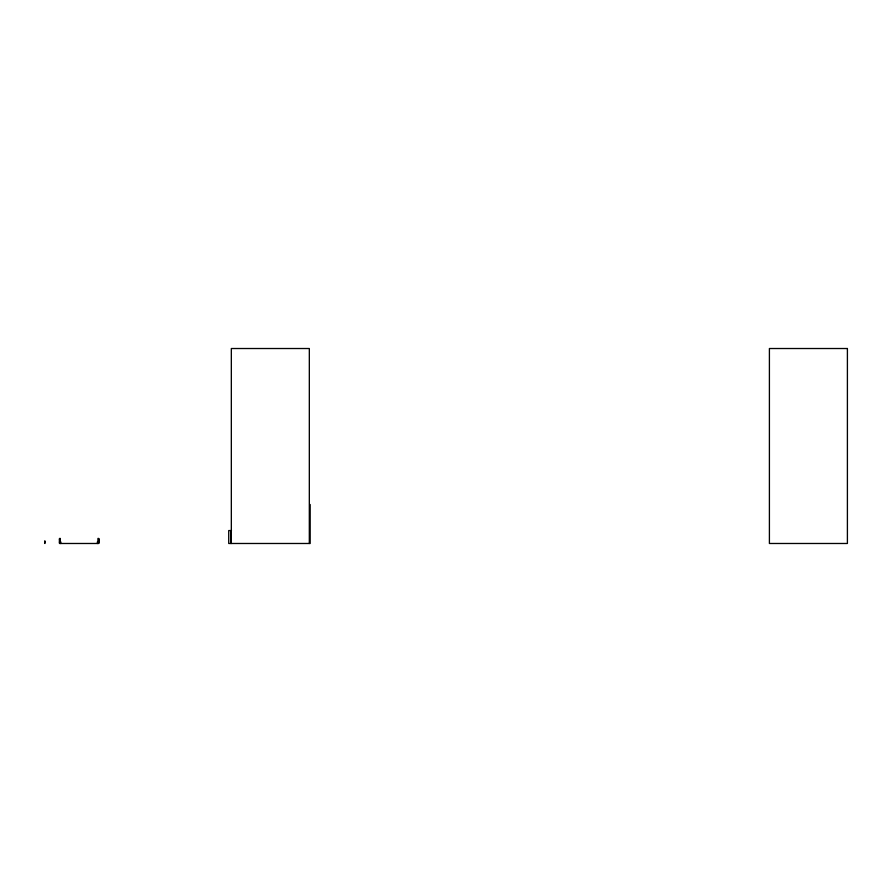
<?xml version="1.0" encoding="UTF-8"?>
<svg xmlns="http://www.w3.org/2000/svg" width="892" height="892" viewBox="0 0 892 892"><rect width="100%" height="100%" fill="white"/><g stroke="black" fill="none" stroke-linecap="round" stroke-linejoin="round"><path stroke-width="1.34" d="M231.485 530.573L228.72 530.573L228.72 543.484L310.182 543.484L310.182 504.493M59.608 538.668L59.452 540.585M98.599 538.668L98.878 540.585M59.608 540.708L59.452 538.668M98.599 540.708L98.756 538.668M44.868 541.199L44.712 543.239M59.608 541.199L59.452 543.239M98.599 541.199L98.756 543.239M59.452 541.321L59.608 543.239M98.756 541.321L98.599 543.239M60.221 541.923L60.823 541.923L60.823 543.484M97.997 541.923L97.384 541.923L97.384 543.484M309.323 543.484L309.323 348.516L231.329 348.516L231.329 543.484M230.794 530.573L230.794 543.484M97.997 543.484L97.997 538.422L98.599 538.422L98.599 543.484L59.608 543.484L59.608 538.422L60.221 538.422L60.221 543.484M44.868 540.953L44.868 543.484M847.4 348.516L769.406 348.516L769.406 543.484L847.4 543.484L847.4 348.516"/></g></svg>
